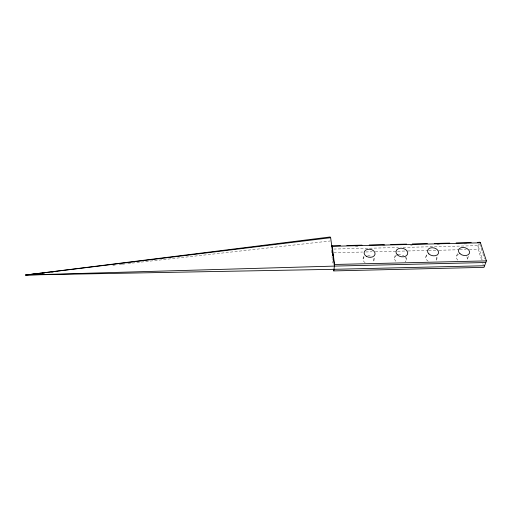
<?xml version="1.0" encoding="UTF-8"?>
<svg xmlns="http://www.w3.org/2000/svg" width="512" height="512" viewBox="0 0 512 512"><rect width="100%" height="100%" fill="white"/><g stroke="black" fill="none" stroke-linecap="round" stroke-linejoin="round"><path stroke-width="0.38" stroke-dasharray="2.56 1.92" d="M363.072 258.79L363.661 255.194M478.272 244.346L478.022 246.24A5.146 1.741 88.7 0 0 478.17 249.312L481.568 259.834M373.875 260.653L374.662 256.339M394.605 257.971L395.379 254.374M406.214 259.955L406.893 257.082M425.786 257.306L426.944 252.986M436.467 260.16L437.709 255.846M456.634 256.058L457.786 252.454M468.41 256.301L467.187 259.904A5.632 3.917 15.6 0 0 466.784 256.8M112.89 265.267L115.27 265.005M119.238 264.557L121.619 264.294M122.413 264.205L127.174 263.674M127.968 263.584L330.317 240.96M355.456 246.458L357.856 246.4M382.618 245.818L385.018 245.766M410.579 245.165L412.179 245.126M436.947 244.544L439.341 244.486M464.109 243.904L467.302 243.834M333.766 249.05L398.349 247.533M403.13 247.418L478.074 245.658L482.662 259.795M333.856 252.71L362.56 252.038M365.747 251.962L372.128 251.814M375.315 251.738L396.845 251.232M397.638 251.213L407.206 250.982M408.006 250.97L427.936 250.496M428.736 250.477L438.304 250.253M439.104 250.234L459.034 249.766M459.834 249.747L466.208 249.594M469.402 249.523L478.17 249.312M479.699 243.891L482.624 252.832M482.867 253.574L484.576 258.79M482.784 263.59L483.27 265.094M331.974 256.71L332.179 258.291M332.589 261.446L332.794 263.021M331.462 252.768A5.158 0.621 88.7 0 1 331.366 249.69M457.818 260.122A5.632 3.917 15.6 0 1 459.341 254.106M436.192 257.062A5.574 3.955 13.8 0 1 435.834 261.03M428.173 261.21A5.574 3.955 13.8 0 1 427.667 254.797M404.896 256.685A5.894 4.262 11.8 0 1 405.158 261.946M395.872 261.261A5.894 4.262 11.8 0 1 396.717 255.29M398.01 254.829A5.894 4.262 11.8 0 1 403.789 255.814M373.485 258.541A5.478 4.032 9.4 0 1 372.806 262.522M365.139 262.701A5.478 4.032 9.4 0 1 364.154 256.941M367.75 255.667A5.478 4.032 9.4 0 1 370.534 256.141"/><path stroke-width="0.77" d="M332.627 255.731L332.806 254.112M477.613 242.438L479.411 242.259A5.146 1.741 88.7 0 1 480.454 242.81L486.4 260.883L483.994 267.347L333.811 270.912L334.566 264.474L332.179 246.291A5.158 0.621 88.7 0 0 331.802 245.728L331.68 245.965M484.589 265.747L333.997 269.318L25.6 275.027L330.182 236.973L330.662 237.709L334.381 266.099L485.792 262.509M334.381 266.099L25.6 275.027L330.662 237.709M25.6 275.027L40.678 273.344M42.266 273.165L44.646 272.896M47.027 272.634L48.614 272.454M51.789 272.102L53.376 271.923M55.757 271.654L57.344 271.475M331.731 245.862L340.499 245.658M346.874 245.51L362.022 245.152M369.197 244.986L384.346 244.627M390.72 244.48L406.662 244.109M412.243 243.974L427.392 243.616M434.566 243.45L449.715 243.098M456.09 242.944L471.238 242.592M332.179 246.291L480.454 242.81M334.566 264.474L486.4 260.883M333.018 258.726L333.21 260.224M333.606 269.331L333.811 270.912M459.949 253.677A5.696 3.923 15.3 0 0 469.382 253.421A5.696 3.923 15.3 0 0 462.778 247.443A5.696 3.923 15.3 0 0 459.949 253.677M428.896 253.939A5.632 3.962 13.6 0 0 438.33 253.683A5.632 3.962 13.6 0 0 431.968 247.706A5.632 3.962 13.6 0 0 428.896 253.939M397.331 254.829A5.958 4.269 11.6 0 0 407.405 254.554A5.958 4.269 11.6 0 0 400.877 248.166A5.958 4.269 11.6 0 0 397.331 254.829M366.272 256.262A5.542 4.038 9.3 0 0 375.053 254.182A5.542 4.038 9.3 0 0 367.443 249.37A5.542 4.038 9.3 0 0 366.272 256.262"/></g></svg>
